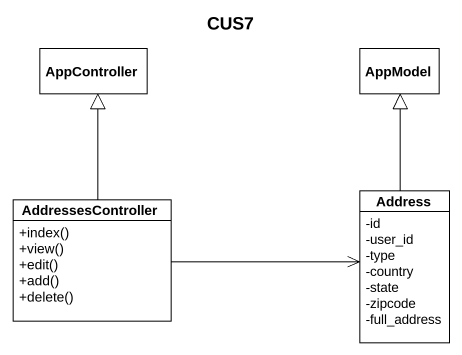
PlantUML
@startuml
title CUS7
hide circle
hide empty members
skinparam classAttributeIconSize 0
class AppController
class AppModel
class AddressesController {
  +index()
  +view()
  +edit()
  +add()
  +delete()
}
class Address {
  -id
  -user_id
  -type
  -country
  -state
  -zipcode
  -full_address
}
AddressesController -up-|> AppController
AddressesController -right-> Address
Address -up-|> AppModel
@enduml
